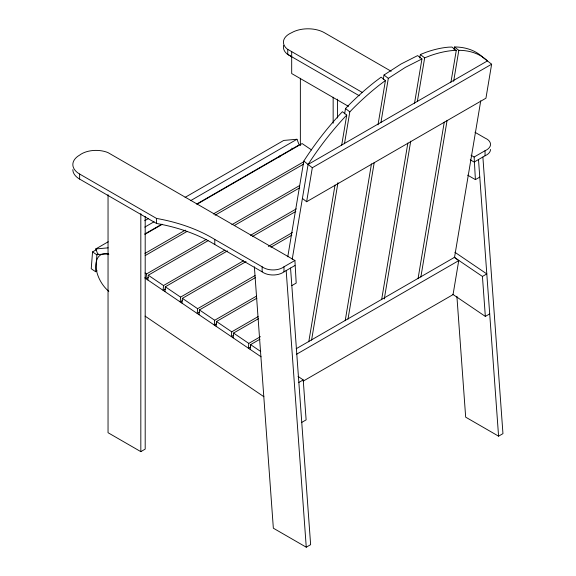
<?xml version="1.0" encoding="UTF-8"?>
<svg xmlns="http://www.w3.org/2000/svg" width="576" height="576" viewBox="0 0 576 576"><rect width="100%" height="100%" fill="white"/><g stroke="black" fill="none" stroke-linecap="round" stroke-linejoin="round"><path stroke-width="0.86" d="M96.444 249.667L92.556 251.906L91.224 268.74L95.58 271.692L97.135 270.792M95.58 271.692L96.912 254.866L98.467 253.966M206.258 239.458L146.455 273.989L146.074 278.791L148.406 277.452M147.888 280.022L148.27 275.22L208.073 240.689M224.87 250.128L163.512 285.552L163.13 290.362L165.463 289.015M164.945 291.593L165.326 286.783L227.462 250.913M243.475 260.806L180.569 297.122L180.187 301.932L182.513 300.586M182.002 303.163L182.383 298.354L246.067 261.583M255.096 275.515L197.618 308.693L197.237 313.502L199.57 312.156M199.051 314.734L199.433 309.924L255.355 277.639M256.615 296.05L214.675 320.263L214.294 325.073L216.626 323.726M216.108 326.304L216.49 321.494L256.874 298.181M258.134 316.584L231.732 331.834L231.35 336.643L233.676 335.297M233.165 337.874L233.546 333.065L258.401 318.715M260.438 336.679L248.782 343.404L248.407 348.214L250.733 346.867M250.222 349.445L250.596 344.635L259.92 339.25M287.77 256.788L303.797 161.086A160.949 75.377 -52 0 1 340.884 113.314L342.432 111.715L346.738 115.078L341.69 145.188M292.226 259.265L308.102 164.448A160.949 75.377 -52 0 1 345.19 116.676L346.738 115.078M302.407 198.439L306.626 201.73L312.314 167.738L491.63 64.21L483.113 57.557A160.949 75.377 -52 0 0 455.803 46.973L454.522 47.002L454.075 49.658M344.614 113.839L345.506 108.533L349.178 104.724A160.949 75.377 -52 0 1 374.947 81.799L381.125 77.162L385.423 80.525L378.007 124.841M308.772 341.784L335.023 185.04M311.573 340.186L337.954 182.686M344.477 143.748L349.805 111.895L353.484 108.086A160.949 75.377 -52 0 1 379.253 85.154L385.423 80.525M383.278 79.438L384.019 75.01L401.047 64.001L417.636 55.598L421.942 58.961L414.526 103.226M345.197 320.724L371.47 163.843M348.005 319.147L374.242 162.468M380.916 122.63L388.325 78.372L405.353 67.363L421.942 58.961M419.767 58.054L420.358 54.511L426.132 52.243A160.949 75.377 -52 0 1 448.92 47.138L451.966 47.066L456.271 50.429L450.936 82.282M381.622 299.736L407.858 143.057M384.286 298.958L410.71 141.185M417.391 101.304L424.663 57.874L430.438 55.606A160.949 75.377 -52 0 1 453.226 50.501L456.271 50.429M418.039 278.719L444.269 122.098M420.854 277.07L447.106 120.326M453.636 81.36L458.82 50.364L454.522 47.002M454.478 257.645L480.744 100.8M296.172 348.754L454.529 257.321L458.741 260.618L453.053 294.61L303.235 381.103M491.63 64.21L485.942 98.208L306.626 201.73M108.554 253.634L97.956 254.585L95.774 248.947L108.202 241.776M144.706 220.702L148.586 218.462M185.09 197.381L283.73 140.436L296.978 139.255L299.16 144.886L196.639 204.077M144.749 227.138L154.066 221.76M190.57 200.686L296.978 139.255M144.605 234.115L161.69 224.251M145.231 234.144L162.317 224.28M197.266 204.098L302.119 143.561L311.551 149.962M144.936 253.447L185.321 230.134M213.286 213.991L304.15 161.525M145.195 255.578L187.135 231.365M215.1 215.222L303.638 164.102M308.102 164.448L487.418 60.919A160.949 75.377 -52 0 0 460.109 50.328L458.82 50.364M231.89 224.662L299.462 185.652M234.482 225.446L299.722 187.776M250.495 235.332L296.323 208.879M252.31 236.563L295.805 211.457M268.33 246.456L292.406 232.553M270.922 247.234L291.888 235.13M294.919 260.482L107.964 152.597A20.527 11.851 0 0 0 79.632 155.11A23.184 13.385 0 0 0 79.632 174.038L156.506 218.419A134.042 77.386 0 0 1 214.783 239.45L262.138 266.789A13.658 7.884 0 0 0 283.99 266.789L294.919 260.482L296.194 283.09L291.823 285.61M471.024 155.225L474.127 157.018L485.057 150.71A13.658 7.884 0 0 0 485.057 138.089L474.962 132.264M72.842 169.625A23.184 13.385 0 0 0 79.632 179.086L156.506 223.466A134.042 77.386 0 0 1 214.783 244.498L262.138 271.836A13.658 7.884 0 0 0 283.99 271.836L294.919 265.529M490.522 149.443A13.658 7.884 0 0 1 485.057 155.758L474.127 162.065L470.246 159.826M467.618 175.133L475.402 179.626L479.779 177.098M296.503 354.283L458.741 260.618M108.043 194.681L108.043 432.713L140.825 451.642L145.195 449.114L145.195 216.468M298.85 382.435L303.221 379.908L306.122 419.875L301.752 422.402M489.708 313.884L485.338 316.411L482.436 276.444L486.806 273.917L454.846 252.238M254.376 266.796L273.348 528.199L306.259 547.2L310.63 544.673L290.549 268.056M456.898 296.309L465.674 417.161L498.578 436.162L502.956 433.642L482.875 157.018M95.774 248.947L108.137 247.846M291.686 56.729L287.266 54.122A20.527 11.851 0 0 1 283.68 45.432M391.183 71.273L324.403 32.717A23.184 13.385 0 0 0 291.622 32.717A20.527 11.851 0 0 0 287.266 49.075L362.333 92.47M359.23 95.724L287.762 54.461L287.762 49.414M348.516 106.366L291.686 73.555L291.686 51.682M454.19 257.285L482.436 276.444M452.664 294.25L485.338 316.411M298.022 376.38L303.221 379.908M145.008 273.002L146.455 273.989M148.27 275.22L163.512 285.552M165.326 286.783L180.569 297.122M182.383 298.354L197.618 308.693M199.433 309.924L214.675 320.263M216.49 321.494L231.732 331.834M233.546 333.065L248.782 343.404M250.596 344.635L260.762 351.526M144.626 277.812L261.108 356.825M92.556 251.906L96.912 254.866M145.08 316.116L263.887 396.713M420.358 54.511L424.663 57.874M384.019 75.01L388.325 78.372M345.506 108.533L349.805 111.895M303.797 161.086L312.314 167.738M478.498 159.538L498.578 436.162M475.402 179.626L474.127 157.018M286.178 270.576L306.259 547.2M485.057 150.71L485.057 155.758M337.522 99.144L337.522 118.008M333.151 97.178L333.151 123.228M300.362 78.25L300.362 145.62M283.99 266.789L283.99 271.836M262.138 266.789L262.138 271.836M214.783 239.45L214.783 244.498M156.506 218.419L156.506 223.466M140.825 213.602L140.825 451.642M79.632 174.038L79.632 179.086M279.684 157.075A23.184 13.385 60 0 1 279.936 155.592M291.694 148.19A23.184 13.385 60 0 1 293.09 148.644M108.806 291.348A23.184 13.385 60 0 1 95.962 265.45A23.184 13.385 60 0 1 108.806 254.39"/></g></svg>
